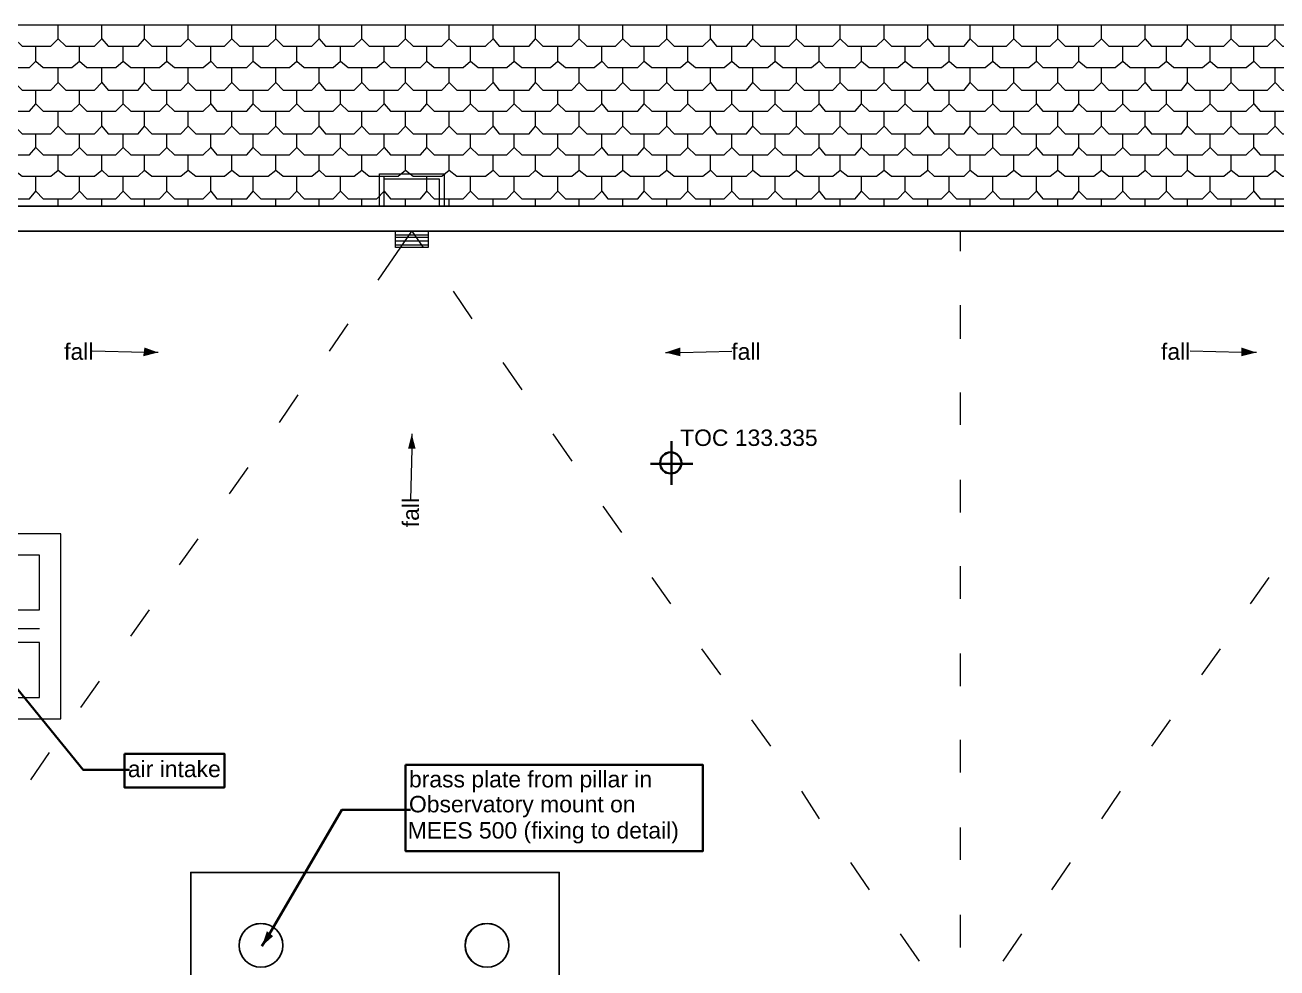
# Model space of a CAD drawing. Header units: millimetres. Extents: x -59 to 47, y 152 to 919.
# Drawn here: x -30.62 to -17.77, y 607.98 to 617.65 of the extents above; entities that cross this region are included whole.
import ezdxf

# ---------------------------------------------------------------- set-up
doc = ezdxf.new("R2010")
doc.units = ezdxf.units.MM
doc.layers.add('PDF_0', color=7, linetype='Continuous', true_color=0xed1f24)
for name, color, linetype in [('PDF_014408$BL-ROOF', 7, 'Continuous'), ('PDF_014408$EQ', 7, 'Continuous'), ('PDF_014408$Notes', 7, 'Continuous'), ('PDF_014408$PL-SERVICES-STORMWATER', 7, 'Continuous'), ('PDF_014408$PL-TOIL', 7, 'Continuous'), ('PDF_014408$WA-COL', 7, 'Continuous'), ('PDF_014408$WA-EXT', 7, 'Continuous'), ('PDF_Text', 7, 'Continuous')]:
    doc.layers.add(name, color=color, linetype=linetype)
doc.styles.add('PDF ArialMT', font='arial.ttf')

msp = doc.modelspace()

# ---------------------------------------------------------------- linework, layer by layer
at = {"layer": 'PDF_0', "color": 7, "lineweight": 9}
for points in [[(-29.256, 614.291), (-29.397, 614.291), (-29.935, 614.303)], [(-24.05, 614.291), (-23.896, 614.291), (-23.37, 614.303)], [(-17.985, 614.291), (-18.139, 614.291), (-18.665, 614.303)], [(-26.653, 613.457), (-26.653, 613.303), (-26.666, 612.778)]]:
    msp.add_lwpolyline(points, dxfattribs=at)
at = {"layer": 'PDF_0', "color": 7, "lineweight": 35}
for points in [[(-30.756, 610.906), (-30.653, 610.777), (-30.025, 610.008), (-29.551, 610.008)], [(-28.192, 608.2), (-28.115, 608.328), (-27.371, 609.598), (-26.666, 609.598)]]:
    msp.add_lwpolyline(points, dxfattribs=at)
at = {"layer": 'PDF_0', "color": 7, "transparency": 33554559}
for points in [[(-29.397, 614.342), (-29.41, 614.252), (-29.256, 614.291)], [(-29.41, 614.252), (-29.256, 614.291), (-29.397, 614.342)], [(-23.896, 614.252), (-23.896, 614.342), (-24.05, 614.291)], [(-23.896, 614.342), (-24.05, 614.291), (-23.896, 614.252)], [(-18.139, 614.342), (-18.139, 614.252), (-17.985, 614.291)], [(-18.139, 614.252), (-17.985, 614.291), (-18.139, 614.342)], [(-26.691, 613.303), (-26.614, 613.303), (-26.653, 613.457)], [(-26.614, 613.303), (-26.653, 613.457), (-26.691, 613.303)], [(-28.076, 608.303), (-28.14, 608.354), (-28.192, 608.2)], [(-28.14, 608.354), (-28.192, 608.2), (-28.076, 608.303)]]:
    msp.add_solid(points, dxfattribs=at)
at = {"layer": 'PDF_014408$BL-ROOF', "lineweight": 9}
msp.add_lwpolyline([(-49.694, 617.65), (-40.232, 608.187), (-32.538, 608.187), (-32.538, 615.791), (-9.497, 615.791), (-9.497, 609.226), (7.762, 609.226), (7.762, 608.777), (16.635, 617.65)], close=True, dxfattribs=at)
for points in [[(-30.73, 617.509), (-30.653, 617.432), (-30.358, 617.432), (-30.282, 617.509), (-30.282, 617.65)], [(-30.282, 617.509), (-30.205, 617.432), (-29.91, 617.432), (-29.833, 617.509), (-29.833, 617.65)], [(-29.833, 617.509), (-29.769, 617.432), (-29.461, 617.432), (-29.397, 617.509), (-29.397, 617.65)], [(-29.397, 617.509), (-29.32, 617.432), (-29.025, 617.432), (-28.948, 617.509), (-28.948, 617.65)], [(-28.948, 617.509), (-28.871, 617.432), (-28.576, 617.432), (-28.499, 617.509), (-28.499, 617.65)], [(-28.499, 617.509), (-28.422, 617.432), (-28.127, 617.432), (-28.05, 617.509), (-28.05, 617.65)], [(-28.05, 617.509), (-27.974, 617.432), (-27.679, 617.432), (-27.602, 617.509), (-27.602, 617.65)], [(-27.602, 617.509), (-27.538, 617.432), (-27.243, 617.432), (-27.166, 617.509), (-27.166, 617.65)], [(-27.166, 617.509), (-27.089, 617.432), (-26.794, 617.432), (-26.717, 617.509), (-26.717, 617.65)], [(-26.717, 617.509), (-26.64, 617.432), (-26.345, 617.432), (-26.268, 617.509), (-26.268, 617.65)], [(-26.268, 617.509), (-26.191, 617.432), (-25.896, 617.432), (-25.819, 617.509), (-25.819, 617.65)], [(-25.819, 617.509), (-25.755, 617.432), (-25.448, 617.432), (-25.383, 617.509), (-25.383, 617.65)], [(-25.383, 617.509), (-25.307, 617.432), (-25.012, 617.432), (-24.935, 617.509), (-24.935, 617.65)], [(-24.935, 617.509), (-24.858, 617.432), (-24.563, 617.432), (-24.486, 617.509), (-24.486, 617.65)], [(-24.486, 617.509), (-24.409, 617.432), (-24.114, 617.432), (-24.037, 617.509), (-24.037, 617.65)], [(-24.037, 617.509), (-23.96, 617.432), (-23.665, 617.432), (-23.588, 617.509), (-23.588, 617.65)], [(-23.588, 617.509), (-23.524, 617.432), (-23.217, 617.432), (-23.152, 617.509), (-23.152, 617.65)], [(-23.152, 617.509), (-23.075, 617.432), (-22.781, 617.432), (-22.704, 617.509), (-22.704, 617.65)], [(-22.704, 617.509), (-22.627, 617.432), (-22.332, 617.432), (-22.255, 617.509), (-22.255, 617.65)], [(-22.255, 617.509), (-22.178, 617.432), (-21.883, 617.432), (-21.806, 617.509), (-21.806, 617.65)], [(-21.806, 617.509), (-21.729, 617.432), (-21.434, 617.432), (-21.357, 617.509), (-21.357, 617.65)], [(-21.357, 617.509), (-21.293, 617.432), (-20.985, 617.432), (-20.921, 617.509), (-20.921, 617.65)], [(-20.921, 617.509), (-20.844, 617.432), (-20.549, 617.432), (-20.473, 617.509), (-20.473, 617.65)], [(-20.473, 617.509), (-20.396, 617.432), (-20.101, 617.432), (-20.024, 617.509), (-20.024, 617.65)], [(-20.024, 617.509), (-19.947, 617.432), (-19.652, 617.432), (-19.575, 617.509), (-19.575, 617.65)], [(-19.575, 617.509), (-19.498, 617.432), (-19.203, 617.432), (-19.126, 617.509), (-19.126, 617.65)], [(-19.126, 617.509), (-19.062, 617.432), (-18.754, 617.432), (-18.69, 617.509), (-18.69, 617.65)], [(-18.69, 617.509), (-18.613, 617.432), (-18.318, 617.432), (-18.242, 617.509), (-18.242, 617.65)], [(-18.242, 617.509), (-18.165, 617.432), (-17.87, 617.432), (-17.793, 617.509), (-17.793, 617.65)], [(-17.793, 617.509), (-17.716, 617.432), (-17.421, 617.432), (-17.344, 617.509), (-17.344, 617.65)], [(-30.948, 617.278), (-30.884, 617.214), (-30.576, 617.214), (-30.512, 617.278), (-30.512, 617.432)], [(-30.512, 617.278), (-30.435, 617.214), (-30.141, 617.214), (-30.064, 617.278), (-30.064, 617.432)], [(-30.064, 617.278), (-29.987, 617.214), (-29.692, 617.214), (-29.615, 617.278), (-29.615, 617.432)], [(-29.615, 617.278), (-29.538, 617.214), (-29.243, 617.214), (-29.166, 617.278), (-29.166, 617.432)], [(-29.166, 617.278), (-29.089, 617.214), (-28.794, 617.214), (-28.717, 617.278), (-28.717, 617.432)], [(-28.717, 617.278), (-28.653, 617.214), (-28.345, 617.214), (-28.281, 617.278), (-28.281, 617.432)], [(-28.281, 617.278), (-28.204, 617.214), (-27.909, 617.214), (-27.833, 617.278), (-27.833, 617.432)], [(-27.833, 617.278), (-27.756, 617.214), (-27.461, 617.214), (-27.384, 617.278), (-27.384, 617.432)], [(-27.384, 617.278), (-27.307, 617.214), (-27.012, 617.214), (-26.935, 617.278), (-26.935, 617.432)], [(-26.935, 617.278), (-26.871, 617.214), (-26.563, 617.214), (-26.499, 617.278), (-26.499, 617.432)], [(-26.499, 617.278), (-26.422, 617.214), (-26.127, 617.214), (-26.05, 617.278), (-26.05, 617.432)], [(-26.05, 617.278), (-25.973, 617.214), (-25.678, 617.214), (-25.601, 617.278), (-25.601, 617.432)], [(-25.601, 617.278), (-25.525, 617.214), (-25.23, 617.214), (-25.153, 617.278), (-25.153, 617.432)], [(-25.153, 617.278), (-25.076, 617.214), (-24.781, 617.214), (-24.704, 617.278), (-24.704, 617.432)], [(-24.704, 617.278), (-24.64, 617.214), (-24.332, 617.214), (-24.268, 617.278), (-24.268, 617.432)], [(-24.268, 617.278), (-24.191, 617.214), (-23.896, 617.214), (-23.819, 617.278), (-23.819, 617.432)], [(-23.819, 617.278), (-23.742, 617.214), (-23.447, 617.214), (-23.37, 617.278), (-23.37, 617.432)], [(-23.37, 617.278), (-23.293, 617.214), (-22.999, 617.214), (-22.922, 617.278), (-22.922, 617.432)], [(-22.922, 617.278), (-22.845, 617.214), (-22.55, 617.214), (-22.473, 617.278), (-22.473, 617.432)], [(-22.473, 617.278), (-22.409, 617.214), (-22.101, 617.214), (-22.037, 617.278), (-22.037, 617.432)], [(-22.037, 617.278), (-21.96, 617.214), (-21.665, 617.214), (-21.588, 617.278), (-21.588, 617.432)], [(-21.588, 617.278), (-21.511, 617.214), (-21.216, 617.214), (-21.139, 617.278), (-21.139, 617.432)], [(-21.139, 617.278), (-21.062, 617.214), (-20.767, 617.214), (-20.691, 617.278), (-20.691, 617.432)], [(-20.691, 617.278), (-20.614, 617.214), (-20.319, 617.214), (-20.242, 617.278), (-20.242, 617.432)], [(-20.242, 617.278), (-20.178, 617.214), (-19.87, 617.214), (-19.806, 617.278), (-19.806, 617.432)], [(-19.806, 617.278), (-19.729, 617.214), (-19.434, 617.214), (-19.357, 617.278), (-19.357, 617.432)], [(-19.357, 617.278), (-19.28, 617.214), (-18.985, 617.214), (-18.908, 617.278), (-18.908, 617.432)], [(-18.908, 617.278), (-18.831, 617.214), (-18.536, 617.214), (-18.459, 617.278), (-18.459, 617.432)], [(-18.459, 617.278), (-18.383, 617.214), (-18.088, 617.214), (-18.011, 617.278), (-18.011, 617.432)], [(-18.011, 617.278), (-17.947, 617.214), (-17.639, 617.214), (-17.575, 617.278), (-17.575, 617.432)], [(-30.73, 617.06), (-30.653, 616.983), (-30.358, 616.983), (-30.282, 617.06), (-30.282, 617.214)], [(-30.282, 617.06), (-30.205, 616.983), (-29.91, 616.983), (-29.833, 617.06), (-29.833, 617.214)], [(-29.833, 617.06), (-29.769, 616.983), (-29.461, 616.983), (-29.397, 617.06), (-29.397, 617.214)], [(-29.397, 617.06), (-29.32, 616.983), (-29.025, 616.983), (-28.948, 617.06), (-28.948, 617.214)], [(-28.948, 617.06), (-28.871, 616.983), (-28.576, 616.983), (-28.499, 617.06), (-28.499, 617.214)], [(-28.499, 617.06), (-28.422, 616.983), (-28.127, 616.983), (-28.05, 617.06), (-28.05, 617.214)], [(-28.05, 617.06), (-27.974, 616.983), (-27.679, 616.983), (-27.602, 617.06), (-27.602, 617.214)], [(-27.602, 617.06), (-27.538, 616.983), (-27.243, 616.983), (-27.166, 617.06), (-27.166, 617.214)], [(-27.166, 617.06), (-27.089, 616.983), (-26.794, 616.983), (-26.717, 617.06), (-26.717, 617.214)], [(-26.717, 617.06), (-26.64, 616.983), (-26.345, 616.983), (-26.268, 617.06), (-26.268, 617.214)], [(-26.268, 617.06), (-26.191, 616.983), (-25.896, 616.983), (-25.819, 617.06), (-25.819, 617.214)], [(-25.819, 617.06), (-25.755, 616.983), (-25.448, 616.983), (-25.383, 617.06), (-25.383, 617.214)], [(-25.383, 617.06), (-25.307, 616.983), (-25.012, 616.983), (-24.935, 617.06), (-24.935, 617.214)], [(-24.935, 617.06), (-24.858, 616.983), (-24.563, 616.983), (-24.486, 617.06), (-24.486, 617.214)], [(-24.486, 617.06), (-24.409, 616.983), (-24.114, 616.983), (-24.037, 617.06), (-24.037, 617.214)], [(-24.037, 617.06), (-23.96, 616.983), (-23.665, 616.983), (-23.588, 617.06), (-23.588, 617.214)], [(-23.588, 617.06), (-23.524, 616.983), (-23.217, 616.983), (-23.152, 617.06), (-23.152, 617.214)], [(-23.152, 617.06), (-23.075, 616.983), (-22.781, 616.983), (-22.704, 617.06), (-22.704, 617.214)], [(-22.704, 617.06), (-22.627, 616.983), (-22.332, 616.983), (-22.255, 617.06), (-22.255, 617.214)], [(-22.255, 617.06), (-22.178, 616.983), (-21.883, 616.983), (-21.806, 617.06), (-21.806, 617.214)], [(-21.806, 617.06), (-21.729, 616.983), (-21.434, 616.983), (-21.357, 617.06), (-21.357, 617.214)], [(-21.357, 617.06), (-21.293, 616.983), (-20.985, 616.983), (-20.921, 617.06), (-20.921, 617.214)], [(-20.921, 617.06), (-20.844, 616.983), (-20.549, 616.983), (-20.473, 617.06), (-20.473, 617.214)], [(-20.473, 617.06), (-20.396, 616.983), (-20.101, 616.983), (-20.024, 617.06), (-20.024, 617.214)], [(-20.024, 617.06), (-19.947, 616.983), (-19.652, 616.983), (-19.575, 617.06), (-19.575, 617.214)], [(-19.575, 617.06), (-19.498, 616.983), (-19.203, 616.983), (-19.126, 617.06), (-19.126, 617.214)], [(-19.126, 617.06), (-19.062, 616.983), (-18.754, 616.983), (-18.69, 617.06), (-18.69, 617.214)], [(-18.69, 617.06), (-18.613, 616.983), (-18.318, 616.983), (-18.242, 617.06), (-18.242, 617.214)], [(-18.242, 617.06), (-18.165, 616.983), (-17.87, 616.983), (-17.793, 617.06), (-17.793, 617.214)], [(-17.793, 617.06), (-17.716, 616.983), (-17.421, 616.983), (-17.344, 617.06), (-17.344, 617.214)], [(-30.948, 616.842), (-30.884, 616.765), (-30.576, 616.765), (-30.512, 616.842), (-30.512, 616.983)], [(-30.512, 616.842), (-30.435, 616.765), (-30.141, 616.765), (-30.064, 616.842), (-30.064, 616.983)], [(-30.064, 616.842), (-29.987, 616.765), (-29.692, 616.765), (-29.615, 616.842), (-29.615, 616.983)], [(-29.615, 616.842), (-29.538, 616.765), (-29.243, 616.765), (-29.166, 616.842), (-29.166, 616.983)], [(-29.166, 616.842), (-29.089, 616.765), (-28.794, 616.765), (-28.717, 616.842), (-28.717, 616.983)], [(-28.717, 616.842), (-28.653, 616.765), (-28.345, 616.765), (-28.281, 616.842), (-28.281, 616.983)], [(-28.281, 616.842), (-28.204, 616.765), (-27.909, 616.765), (-27.833, 616.842), (-27.833, 616.983)], [(-27.833, 616.842), (-27.756, 616.765), (-27.461, 616.765), (-27.384, 616.842), (-27.384, 616.983)], [(-27.384, 616.842), (-27.307, 616.765), (-27.012, 616.765), (-26.935, 616.842), (-26.935, 616.983)], [(-26.935, 616.842), (-26.871, 616.765), (-26.563, 616.765), (-26.499, 616.842), (-26.499, 616.983)], [(-26.499, 616.842), (-26.422, 616.765), (-26.127, 616.765), (-26.05, 616.842), (-26.05, 616.983)], [(-26.05, 616.842), (-25.973, 616.765), (-25.678, 616.765), (-25.601, 616.842), (-25.601, 616.983)], [(-25.601, 616.842), (-25.525, 616.765), (-25.23, 616.765), (-25.153, 616.842), (-25.153, 616.983)], [(-25.153, 616.842), (-25.076, 616.765), (-24.781, 616.765), (-24.704, 616.842), (-24.704, 616.983)], [(-24.704, 616.842), (-24.64, 616.765), (-24.332, 616.765), (-24.268, 616.842), (-24.268, 616.983)], [(-24.268, 616.842), (-24.191, 616.765), (-23.896, 616.765), (-23.819, 616.842), (-23.819, 616.983)], [(-23.819, 616.842), (-23.742, 616.765), (-23.447, 616.765), (-23.37, 616.842), (-23.37, 616.983)], [(-23.37, 616.842), (-23.293, 616.765), (-22.999, 616.765), (-22.922, 616.842), (-22.922, 616.983)], [(-22.922, 616.842), (-22.845, 616.765), (-22.55, 616.765), (-22.473, 616.842), (-22.473, 616.983)], [(-22.473, 616.842), (-22.409, 616.765), (-22.101, 616.765), (-22.037, 616.842), (-22.037, 616.983)], [(-22.037, 616.842), (-21.96, 616.765), (-21.665, 616.765), (-21.588, 616.842), (-21.588, 616.983)], [(-21.588, 616.842), (-21.511, 616.765), (-21.216, 616.765), (-21.139, 616.842), (-21.139, 616.983)], [(-21.139, 616.842), (-21.062, 616.765), (-20.767, 616.765), (-20.691, 616.842), (-20.691, 616.983)], [(-20.691, 616.842), (-20.614, 616.765), (-20.319, 616.765), (-20.242, 616.842), (-20.242, 616.983)], [(-20.242, 616.842), (-20.178, 616.765), (-19.87, 616.765), (-19.806, 616.842), (-19.806, 616.983)], [(-19.806, 616.842), (-19.729, 616.765), (-19.434, 616.765), (-19.357, 616.842), (-19.357, 616.983)], [(-19.357, 616.842), (-19.28, 616.765), (-18.985, 616.765), (-18.908, 616.842), (-18.908, 616.983)], [(-18.908, 616.842), (-18.831, 616.765), (-18.536, 616.765), (-18.459, 616.842), (-18.459, 616.983)], [(-18.459, 616.842), (-18.383, 616.765), (-18.088, 616.765), (-18.011, 616.842), (-18.011, 616.983)], [(-18.011, 616.842), (-17.947, 616.765), (-17.639, 616.765), (-17.575, 616.842), (-17.575, 616.983)], [(-30.73, 616.611), (-30.653, 616.535), (-30.358, 616.535), (-30.282, 616.611), (-30.282, 616.765)], [(-30.282, 616.611), (-30.205, 616.535), (-29.91, 616.535), (-29.833, 616.611), (-29.833, 616.765)], [(-29.833, 616.611), (-29.769, 616.535), (-29.461, 616.535), (-29.397, 616.611), (-29.397, 616.765)], [(-29.397, 616.611), (-29.32, 616.535), (-29.025, 616.535), (-28.948, 616.611), (-28.948, 616.765)], [(-28.948, 616.611), (-28.871, 616.535), (-28.576, 616.535), (-28.499, 616.611), (-28.499, 616.765)], [(-28.499, 616.611), (-28.422, 616.535), (-28.127, 616.535), (-28.05, 616.611), (-28.05, 616.765)], [(-28.05, 616.611), (-27.974, 616.535), (-27.679, 616.535), (-27.602, 616.611), (-27.602, 616.765)], [(-27.602, 616.611), (-27.538, 616.535), (-27.243, 616.535), (-27.166, 616.611), (-27.166, 616.765)], [(-27.166, 616.611), (-27.089, 616.535), (-26.794, 616.535), (-26.717, 616.611), (-26.717, 616.765)], [(-26.717, 616.611), (-26.64, 616.535), (-26.345, 616.535), (-26.268, 616.611), (-26.268, 616.765)], [(-26.268, 616.611), (-26.191, 616.535), (-25.896, 616.535), (-25.819, 616.611), (-25.819, 616.765)], [(-25.819, 616.611), (-25.755, 616.535), (-25.448, 616.535), (-25.383, 616.611), (-25.383, 616.765)], [(-25.383, 616.611), (-25.307, 616.535), (-25.012, 616.535), (-24.935, 616.611), (-24.935, 616.765)], [(-24.935, 616.611), (-24.858, 616.535), (-24.563, 616.535), (-24.486, 616.611), (-24.486, 616.765)], [(-24.486, 616.611), (-24.409, 616.535), (-24.114, 616.535), (-24.037, 616.611), (-24.037, 616.765)], [(-24.037, 616.611), (-23.96, 616.535), (-23.665, 616.535), (-23.588, 616.611), (-23.588, 616.765)], [(-23.588, 616.611), (-23.524, 616.535), (-23.217, 616.535), (-23.152, 616.611), (-23.152, 616.765)], [(-23.152, 616.611), (-23.075, 616.535), (-22.781, 616.535), (-22.704, 616.611), (-22.704, 616.765)], [(-22.704, 616.611), (-22.627, 616.535), (-22.332, 616.535), (-22.255, 616.611), (-22.255, 616.765)], [(-22.255, 616.611), (-22.178, 616.535), (-21.883, 616.535), (-21.806, 616.611), (-21.806, 616.765)], [(-21.806, 616.611), (-21.729, 616.535), (-21.434, 616.535), (-21.357, 616.611), (-21.357, 616.765)], [(-21.357, 616.611), (-21.293, 616.535), (-20.985, 616.535), (-20.921, 616.611), (-20.921, 616.765)], [(-20.921, 616.611), (-20.844, 616.535), (-20.549, 616.535), (-20.473, 616.611), (-20.473, 616.765)], [(-20.473, 616.611), (-20.396, 616.535), (-20.101, 616.535), (-20.024, 616.611), (-20.024, 616.765)], [(-20.024, 616.611), (-19.947, 616.535), (-19.652, 616.535), (-19.575, 616.611), (-19.575, 616.765)], [(-19.575, 616.611), (-19.498, 616.535), (-19.203, 616.535), (-19.126, 616.611), (-19.126, 616.765)], [(-19.126, 616.611), (-19.062, 616.535), (-18.754, 616.535), (-18.69, 616.611), (-18.69, 616.765)], [(-18.69, 616.611), (-18.613, 616.535), (-18.318, 616.535), (-18.242, 616.611), (-18.242, 616.765)], [(-18.242, 616.611), (-18.165, 616.535), (-17.87, 616.535), (-17.793, 616.611), (-17.793, 616.765)], [(-17.793, 616.611), (-17.716, 616.535), (-17.421, 616.535), (-17.344, 616.611), (-17.344, 616.765)], [(-30.948, 616.394), (-30.884, 616.317), (-30.576, 616.317), (-30.512, 616.394), (-30.512, 616.535)], [(-30.512, 616.394), (-30.435, 616.317), (-30.141, 616.317), (-30.064, 616.394), (-30.064, 616.535)], [(-30.064, 616.394), (-29.987, 616.317), (-29.692, 616.317), (-29.615, 616.394), (-29.615, 616.535)], [(-29.615, 616.394), (-29.538, 616.317), (-29.243, 616.317), (-29.166, 616.394), (-29.166, 616.535)], [(-29.166, 616.394), (-29.089, 616.317), (-28.794, 616.317), (-28.717, 616.394), (-28.717, 616.535)], [(-28.717, 616.394), (-28.653, 616.317), (-28.345, 616.317), (-28.281, 616.394), (-28.281, 616.535)], [(-28.281, 616.394), (-28.204, 616.317), (-27.909, 616.317), (-27.833, 616.394), (-27.833, 616.535)], [(-27.833, 616.394), (-27.756, 616.317), (-27.461, 616.317), (-27.384, 616.394), (-27.384, 616.535)], [(-27.384, 616.394), (-27.307, 616.317), (-27.012, 616.317), (-26.935, 616.394), (-26.935, 616.535)], [(-26.935, 616.394), (-26.871, 616.317), (-26.563, 616.317), (-26.499, 616.394), (-26.499, 616.535)], [(-26.499, 616.394), (-26.422, 616.317), (-26.127, 616.317), (-26.05, 616.394), (-26.05, 616.535)], [(-26.05, 616.394), (-25.973, 616.317), (-25.678, 616.317), (-25.601, 616.394), (-25.601, 616.535)], [(-25.601, 616.394), (-25.525, 616.317), (-25.23, 616.317), (-25.153, 616.394), (-25.153, 616.535)], [(-25.153, 616.394), (-25.076, 616.317), (-24.781, 616.317), (-24.704, 616.394), (-24.704, 616.535)], [(-24.704, 616.394), (-24.64, 616.317), (-24.332, 616.317), (-24.268, 616.394), (-24.268, 616.535)], [(-24.268, 616.394), (-24.191, 616.317), (-23.896, 616.317), (-23.819, 616.394), (-23.819, 616.535)], [(-23.819, 616.394), (-23.742, 616.317), (-23.447, 616.317), (-23.37, 616.394), (-23.37, 616.535)], [(-23.37, 616.394), (-23.293, 616.317), (-22.999, 616.317), (-22.922, 616.394), (-22.922, 616.535)], [(-22.922, 616.394), (-22.845, 616.317), (-22.55, 616.317), (-22.473, 616.394), (-22.473, 616.535)], [(-22.473, 616.394), (-22.409, 616.317), (-22.101, 616.317), (-22.037, 616.394), (-22.037, 616.535)], [(-22.037, 616.394), (-21.96, 616.317), (-21.665, 616.317), (-21.588, 616.394), (-21.588, 616.535)], [(-21.588, 616.394), (-21.511, 616.317), (-21.216, 616.317), (-21.139, 616.394), (-21.139, 616.535)], [(-21.139, 616.394), (-21.062, 616.317), (-20.767, 616.317), (-20.691, 616.394), (-20.691, 616.535)], [(-20.691, 616.394), (-20.614, 616.317), (-20.319, 616.317), (-20.242, 616.394), (-20.242, 616.535)], [(-20.242, 616.394), (-20.178, 616.317), (-19.87, 616.317), (-19.806, 616.394), (-19.806, 616.535)], [(-19.806, 616.394), (-19.729, 616.317), (-19.434, 616.317), (-19.357, 616.394), (-19.357, 616.535)], [(-19.357, 616.394), (-19.28, 616.317), (-18.985, 616.317), (-18.908, 616.394), (-18.908, 616.535)], [(-18.908, 616.394), (-18.831, 616.317), (-18.536, 616.317), (-18.459, 616.394), (-18.459, 616.535)], [(-18.459, 616.394), (-18.383, 616.317), (-18.088, 616.317), (-18.011, 616.394), (-18.011, 616.535)], [(-18.011, 616.394), (-17.947, 616.317), (-17.639, 616.317), (-17.575, 616.394), (-17.575, 616.535)], [(-30.73, 616.163), (-30.653, 616.099), (-30.358, 616.099), (-30.282, 616.163), (-30.282, 616.317)], [(-30.282, 616.163), (-30.205, 616.099), (-29.91, 616.099), (-29.833, 616.163), (-29.833, 616.317)], [(-29.833, 616.163), (-29.769, 616.099), (-29.461, 616.099), (-29.397, 616.163), (-29.397, 616.317)], [(-29.397, 616.163), (-29.32, 616.099), (-29.025, 616.099), (-28.948, 616.163), (-28.948, 616.317)], [(-28.948, 616.163), (-28.871, 616.099), (-28.576, 616.099), (-28.499, 616.163), (-28.499, 616.317)], [(-28.499, 616.163), (-28.422, 616.099), (-28.127, 616.099), (-28.05, 616.163), (-28.05, 616.317)], [(-28.05, 616.163), (-27.974, 616.099), (-27.679, 616.099), (-27.602, 616.163), (-27.602, 616.317)], [(-27.602, 616.163), (-27.538, 616.099), (-27.243, 616.099), (-27.166, 616.163), (-27.166, 616.317)], [(-27.166, 616.163), (-27.089, 616.099), (-26.794, 616.099), (-26.717, 616.163), (-26.717, 616.317)], [(-26.717, 616.163), (-26.64, 616.099), (-26.345, 616.099), (-26.268, 616.163), (-26.268, 616.317)], [(-26.268, 616.163), (-26.191, 616.099), (-25.896, 616.099), (-25.819, 616.163), (-25.819, 616.317)], [(-25.819, 616.163), (-25.755, 616.099), (-25.448, 616.099), (-25.383, 616.163), (-25.383, 616.317)], [(-25.383, 616.163), (-25.307, 616.099), (-25.012, 616.099), (-24.935, 616.163), (-24.935, 616.317)], [(-24.935, 616.163), (-24.858, 616.099), (-24.563, 616.099), (-24.486, 616.163), (-24.486, 616.317)], [(-24.486, 616.163), (-24.409, 616.099), (-24.114, 616.099), (-24.037, 616.163), (-24.037, 616.317)], [(-24.037, 616.163), (-23.96, 616.099), (-23.665, 616.099), (-23.588, 616.163), (-23.588, 616.317)], [(-23.588, 616.163), (-23.524, 616.099), (-23.217, 616.099), (-23.152, 616.163), (-23.152, 616.317)], [(-23.152, 616.163), (-23.075, 616.099), (-22.781, 616.099), (-22.704, 616.163), (-22.704, 616.317)], [(-22.704, 616.163), (-22.627, 616.099), (-22.332, 616.099), (-22.255, 616.163), (-22.255, 616.317)], [(-22.255, 616.163), (-22.178, 616.099), (-21.883, 616.099), (-21.806, 616.163), (-21.806, 616.317)], [(-21.806, 616.163), (-21.729, 616.099), (-21.434, 616.099), (-21.357, 616.163), (-21.357, 616.317)], [(-21.357, 616.163), (-21.293, 616.099), (-20.985, 616.099), (-20.921, 616.163), (-20.921, 616.317)], [(-20.921, 616.163), (-20.844, 616.099), (-20.549, 616.099), (-20.473, 616.163), (-20.473, 616.317)], [(-20.473, 616.163), (-20.396, 616.099), (-20.101, 616.099), (-20.024, 616.163), (-20.024, 616.317)], [(-20.024, 616.163), (-19.947, 616.099), (-19.652, 616.099), (-19.575, 616.163), (-19.575, 616.317)], [(-19.575, 616.163), (-19.498, 616.099), (-19.203, 616.099), (-19.126, 616.163), (-19.126, 616.317)], [(-19.126, 616.163), (-19.062, 616.099), (-18.754, 616.099), (-18.69, 616.163), (-18.69, 616.317)], [(-18.69, 616.163), (-18.613, 616.099), (-18.318, 616.099), (-18.242, 616.163), (-18.242, 616.317)], [(-18.242, 616.163), (-18.165, 616.099), (-17.87, 616.099), (-17.793, 616.163), (-17.793, 616.317)], [(-17.793, 616.163), (-17.716, 616.099), (-17.421, 616.099), (-17.344, 616.163), (-17.344, 616.317)], [(-30.948, 615.945), (-30.884, 615.868), (-30.576, 615.868), (-30.512, 615.945), (-30.512, 616.099)], [(-30.512, 615.945), (-30.435, 615.868), (-30.141, 615.868), (-30.064, 615.945), (-30.064, 616.099)], [(-30.064, 615.945), (-29.987, 615.868), (-29.692, 615.868), (-29.615, 615.945), (-29.615, 616.099)], [(-29.615, 615.945), (-29.538, 615.868), (-29.243, 615.868), (-29.166, 615.945), (-29.166, 616.099)], [(-29.166, 615.945), (-29.089, 615.868), (-28.794, 615.868), (-28.717, 615.945), (-28.717, 616.099)], [(-28.717, 615.945), (-28.653, 615.868), (-28.345, 615.868), (-28.281, 615.945), (-28.281, 616.099)], [(-28.281, 615.945), (-28.204, 615.868), (-27.909, 615.868), (-27.833, 615.945), (-27.833, 616.099)], [(-27.833, 615.945), (-27.756, 615.868), (-27.461, 615.868), (-27.384, 615.945), (-27.384, 616.099)], [(-27.384, 615.945), (-27.307, 615.868), (-27.012, 615.868), (-26.935, 615.945), (-26.935, 616.099)], [(-26.935, 615.945), (-26.871, 615.868), (-26.563, 615.868), (-26.499, 615.945), (-26.499, 616.099)], [(-26.499, 615.945), (-26.422, 615.868), (-26.127, 615.868), (-26.05, 615.945), (-26.05, 616.099)], [(-26.05, 615.945), (-25.973, 615.868), (-25.678, 615.868), (-25.601, 615.945), (-25.601, 616.099)], [(-25.601, 615.945), (-25.525, 615.868), (-25.23, 615.868), (-25.153, 615.945), (-25.153, 616.099)], [(-25.153, 615.945), (-25.076, 615.868), (-24.781, 615.868), (-24.704, 615.945), (-24.704, 616.099)], [(-24.704, 615.945), (-24.64, 615.868), (-24.332, 615.868), (-24.268, 615.945), (-24.268, 616.099)], [(-24.268, 615.945), (-24.191, 615.868), (-23.896, 615.868), (-23.819, 615.945), (-23.819, 616.099)], [(-23.819, 615.945), (-23.742, 615.868), (-23.447, 615.868), (-23.37, 615.945), (-23.37, 616.099)], [(-23.37, 615.945), (-23.293, 615.868), (-22.999, 615.868), (-22.922, 615.945), (-22.922, 616.099)], [(-22.922, 615.945), (-22.845, 615.868), (-22.55, 615.868), (-22.473, 615.945), (-22.473, 616.099)], [(-22.473, 615.945), (-22.409, 615.868), (-22.101, 615.868), (-22.037, 615.945), (-22.037, 616.099)], [(-22.037, 615.945), (-21.96, 615.868), (-21.665, 615.868), (-21.588, 615.945), (-21.588, 616.099)], [(-21.588, 615.945), (-21.511, 615.868), (-21.216, 615.868), (-21.139, 615.945), (-21.139, 616.099)], [(-21.139, 615.945), (-21.062, 615.868), (-20.767, 615.868), (-20.691, 615.945), (-20.691, 616.099)], [(-20.691, 615.945), (-20.614, 615.868), (-20.319, 615.868), (-20.242, 615.945), (-20.242, 616.099)], [(-20.242, 615.945), (-20.178, 615.868), (-19.87, 615.868), (-19.806, 615.945), (-19.806, 616.099)], [(-19.806, 615.945), (-19.729, 615.868), (-19.434, 615.868), (-19.357, 615.945), (-19.357, 616.099)], [(-19.357, 615.945), (-19.28, 615.868), (-18.985, 615.868), (-18.908, 615.945), (-18.908, 616.099)], [(-18.908, 615.945), (-18.831, 615.868), (-18.536, 615.868), (-18.459, 615.945), (-18.459, 616.099)], [(-18.459, 615.945), (-18.383, 615.868), (-18.088, 615.868), (-18.011, 615.945), (-18.011, 616.099)], [(-18.011, 615.945), (-17.947, 615.868), (-17.639, 615.868), (-17.575, 615.945), (-17.575, 616.099)], [(-30.282, 615.791), (-30.282, 615.868)], [(-29.833, 615.791), (-29.833, 615.868)], [(-29.397, 615.791), (-29.397, 615.868)], [(-28.948, 615.791), (-28.948, 615.868)], [(-28.499, 615.791), (-28.499, 615.868)], [(-28.05, 615.791), (-28.05, 615.868)], [(-27.602, 615.791), (-27.602, 615.868)], [(-27.166, 615.791), (-27.166, 615.868)], [(-26.717, 615.791), (-26.717, 615.868)], [(-26.268, 615.791), (-26.268, 615.868)], [(-25.819, 615.791), (-25.819, 615.868)], [(-25.383, 615.791), (-25.383, 615.868)], [(-24.935, 615.791), (-24.935, 615.868)], [(-24.486, 615.791), (-24.486, 615.868)], [(-24.037, 615.791), (-24.037, 615.868)], [(-23.588, 615.791), (-23.588, 615.868)], [(-23.152, 615.791), (-23.152, 615.868)], [(-22.704, 615.791), (-22.704, 615.868)], [(-22.255, 615.791), (-22.255, 615.868)], [(-21.806, 615.791), (-21.806, 615.868)], [(-21.357, 615.791), (-21.357, 615.868)], [(-20.921, 615.791), (-20.921, 615.868)], [(-20.473, 615.791), (-20.473, 615.868)], [(-20.024, 615.791), (-20.024, 615.868)], [(-19.575, 615.791), (-19.575, 615.868)], [(-19.126, 615.791), (-19.126, 615.868)], [(-18.69, 615.791), (-18.69, 615.868)], [(-18.242, 615.791), (-18.242, 615.868)], [(-17.793, 615.791), (-17.793, 615.868)], [(-26.999, 615.034), (-26.653, 615.534), (-26.537, 615.368)], [(-21.024, 615.534), (-21.024, 615.329)], [(-26.23, 614.919), (-26.037, 614.637)], [(-21.024, 614.778), (-21.024, 614.432)], [(-27.499, 614.303), (-27.307, 614.586)], [(-25.717, 614.188), (-25.525, 613.906)], [(-28.012, 613.573), (-27.82, 613.855)], [(-21.024, 613.88), (-21.024, 613.547)], [(-25.204, 613.457), (-25.012, 613.175)], [(-28.525, 612.842), (-28.333, 613.111)], [(-21.024, 612.983), (-21.024, 612.649)], [(-24.691, 612.714), (-24.499, 612.444)], [(-29.038, 612.111), (-28.845, 612.38)], [(-21.024, 612.098), (-21.024, 611.765)], [(-24.191, 611.983), (-23.999, 611.713)], [(-17.857, 611.983), (-18.049, 611.713)], [(-29.538, 611.38), (-29.346, 611.649)], [(-23.678, 611.252), (-23.486, 610.983)], [(-18.357, 611.252), (-18.549, 610.983)], [(-21.024, 611.201), (-21.024, 610.867)], [(-30.051, 610.649), (-29.858, 610.918)], [(-23.165, 610.521), (-22.973, 610.252)], [(-18.87, 610.521), (-19.062, 610.252)], [(-21.024, 610.316), (-21.024, 609.982)], [(-30.564, 609.905), (-30.371, 610.188)], [(-22.652, 609.79), (-22.473, 609.508)], [(-19.383, 609.79), (-19.575, 609.508)], [(-21.024, 609.418), (-21.024, 609.085)], [(-22.152, 609.059), (-21.96, 608.777)], [(-19.896, 609.059), (-20.088, 608.777)], [(-21.024, 608.521), (-21.024, 608.187)], [(-21.639, 608.328), (-21.447, 608.046)], [(-20.396, 608.328), (-20.588, 608.046)]]:
    msp.add_lwpolyline(points, dxfattribs=at)
at = {"layer": 'PDF_014408$EQ', "lineweight": 9}
for points in [[(-30.256, 610.534), (-30.256, 612.431), (-31.243, 612.431), (-31.243, 610.534)], [(-31.025, 611.649), (-30.474, 611.649), (-30.474, 612.213), (-31.025, 612.213)], [(-31.025, 610.752), (-30.474, 610.752), (-30.474, 611.316), (-31.025, 611.316)]]:
    msp.add_lwpolyline(points, close=True, dxfattribs=at)
msp.add_lwpolyline([(-30.474, 611.457), (-31.025, 611.457)], dxfattribs=at)
at = {"layer": 'PDF_014408$Notes', "lineweight": 35}
for points in [[(-23.986, 612.932), (-23.986, 613.38)], [(-24.204, 613.149), (-23.768, 613.149)]]:
    msp.add_lwpolyline(points, dxfattribs=at)
for points in [[(-29.602, 610.175), (-28.576, 610.175), (-28.576, 609.829), (-29.602, 609.829)], [(-26.717, 610.059), (-23.665, 610.059), (-23.665, 609.175), (-26.717, 609.175)]]:
    msp.add_lwpolyline(points, close=True, dxfattribs=at)
msp.add_circle((-23.995, 613.158), 0.109, dxfattribs=at)
at = {"layer": 'PDF_014408$PL-SERVICES-STORMWATER', "lineweight": 0}
for points in [[(-26.986, 616.124), (-26.319, 616.124), (-26.319, 615.791), (-26.986, 615.791)], [(-26.935, 616.073), (-26.371, 616.073), (-26.371, 615.791), (-26.935, 615.791)]]:
    msp.add_lwpolyline(points, close=True, dxfattribs=at)
at = {"layer": 'PDF_014408$PL-TOIL', "lineweight": 9}
msp.add_lwpolyline([(-26.82, 615.534), (-26.486, 615.534), (-26.486, 615.368), (-26.82, 615.368)], close=True, dxfattribs=at)
for points in [[(-26.486, 615.496), (-26.82, 615.496)], [(-26.486, 615.47), (-26.82, 615.47)], [(-26.486, 615.432), (-26.82, 615.432)], [(-26.486, 615.393), (-26.82, 615.393)]]:
    msp.add_lwpolyline(points, dxfattribs=at)
at = {"layer": 'PDF_014408$WA-COL', "lineweight": 25}
msp.add_lwpolyline([(-28.922, 607.431), (-28.922, 608.957), (-25.14, 608.957), (-25.14, 607.431)], dxfattribs=at)
for points in [[(-28.426, 608.208, 1), (-27.977, 608.208, 1)], [(-26.105, 608.208, 1), (-25.656, 608.208, 1)]]:
    msp.add_lwpolyline(points, format="xyb", close=True, dxfattribs=at)
for centre in [(-28.201, 608.208), (-25.88, 608.208)]:
    msp.add_circle(centre, 0.224, dxfattribs=at)
at = {"layer": 'PDF_014408$WA-EXT', "lineweight": 25}
msp.add_lwpolyline([(-32.282, 615.534), (-9.753, 615.534), (-9.753, 608.969), (7.505, 608.969), (7.505, 604.956), (7.762, 604.956), (7.762, 609.226), (-9.497, 609.226), (-9.497, 615.791), (-32.538, 615.791)], close=True, dxfattribs=at)

# ---------------------------------------------------------------- texts
at = {"layer": 'PDF_Text', "char_height": 0.1683, "attachment_point": 4, "style": 'PDF ArialMT'}
for s, insert in [('fall', (-30.221, 614.299)), ('fall', (-23.374, 614.299)), ('fall', (-18.963, 614.299)), ('TOC 133.335', (-23.899, 613.415)), ('air intake', (-29.567, 610.017)), ('brass plate from pillar in', (-26.682, 609.888)), ('Observatory mount on', (-26.682, 609.632)), ('MEES 500 (fixing to detail)', (-26.695, 609.363))]:
    msp.add_mtext(s, dxfattribs=dict(at, insert=insert))
at = {"layer": 'PDF_Text', "insert": (-26.663, 612.498), "char_height": 0.1683, "attachment_point": 4, "rotation": 90, "style": 'PDF ArialMT'}
msp.add_mtext('fall', dxfattribs=at)

doc.saveas('drawing.dxf')
